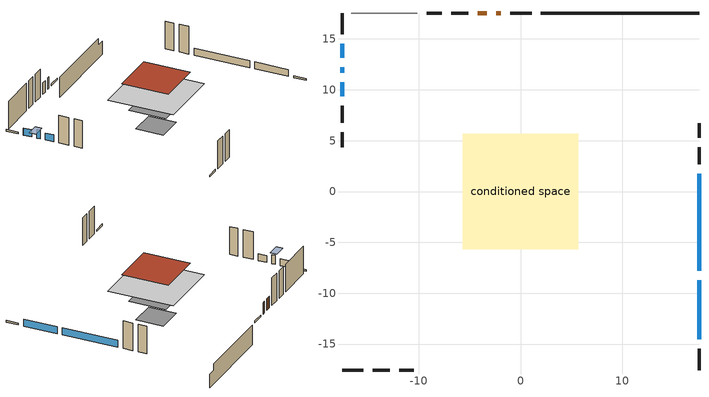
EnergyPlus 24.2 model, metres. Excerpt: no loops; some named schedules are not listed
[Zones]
conditioned space
 floor othersidecoefficients (Floor1 construction): -3.21,-3.21 -3.21,3.21 3.21,3.21 3.21,-3.21 z1.45
 floor adiabatic (AdiabaticFloorConstruction): -5.67,-5.67 -5.67,5.67 5.67,5.67 5.67,-5.67 z3.89
 floor foundation (Slab1 construction): -2.35,-2.35 -2.35,2.35 2.35,2.35 2.35,-2.35 z-2.06
 wall outside (RimJoist1 construction): 1.08,17.56 -1.01,17.56 / -17.56,-17.56 -15.47,-17.56 / -17.56,17.56 -17.56,15.47 / 17.56,-17.56 17.56,-15.47 z1.45:1.75
 wall outside (AdiabaticWallConstruction 1): -1.94,17.56 -2.41,17.56 / -3.33,17.56 -4.21,17.56 z1.45:3.48
 wall outside (AdiabaticWallConstruction): -17.56,14.54 -17.56,13.14 / 17.56,-14.54 17.56,-8.74 / -17.56,10.76 -17.56,9.36 / 17.56,-7.82 17.56,1.73 z1.45:2.67; -17.56,12.22 -17.56,11.68 z1.45:3.05
 wall outside (Wall1 construction): -5.14,17.56 -6.83,17.56 / -14.54,-17.56 -12.85,-17.56 / -17.56,8.43 -17.56,6.75 / 17.56,2.66 17.56,4.34 z1.45:6.33
 wall outside (Wall2 construction): -7.76,17.56 -9.2,17.56 / -11.92,-17.56 -10.48,-17.56 / -17.56,5.82 -17.56,4.37 / 17.56,5.27 17.56,6.72 z1.45:6.33
 wall foundation (FoundationWall1 construction): 2.01,17.56,-2.06 2.01,17.56,1.45 16,17.56,1.45 16,17.56,0.3 17.56,17.56,0.3 17.56,17.56,-2.06
 wall adiabatic (Wall3 construction): -10.13,17.56 -16.63,17.56 z1.45:6.33
 window (WindowConstruction): -17.56,14.54 -17.56,13.15 z1.45:2.67
 window (WindowConstruction 1): 17.56,-14.54 17.56,-8.74 z1.45:2.67
 window (WindowConstruction 4): -17.56,12.22 -17.56,11.68 z1.45:3.05
 window (WindowConstruction 2): -17.56,10.75 -17.56,9.36 z1.45:2.67
 window (WindowConstruction 3): 17.56,-7.82 17.56,1.73 z1.45:2.67
 door (Door): -1.94,17.56 -2.41,17.56 z1.45:3.48
 door (Door 1): -3.33,17.56 -4.21,17.56 z1.45:3.48
 ceiling adiabatic (AdiabaticFloorConstruction): 5.67,-5.67 5.67,5.67 -5.67,5.67 -5.67,-5.67 z3.89
 roof outside (Roof1 construction): -4.01,4.01 -4.01,-4.01 4.01,-4.01 4.01,4.01 z6.33
shading: -17.56,11.38 -17.56,12.52 -19.69,12.52 -19.69,11.38 z3.35
[Building]
Building 1: Terrain=Suburbs
[Site:Location]
Quebec Intl AP_QC: Latitude {deg}=46.8; Longitude {deg}=-71.38; Time Zone {hr}=-5; Elevation {m}=74; Keep Site Location Information=Yes
[Site:GroundTemperature:Shallow]
0.0108218, -2.24938, -2.43038, -1.3578, 2.94801, 7.23376, 10.9493, 13.303, 13.5029, 11.5886, 7.96783, 3.81355
[Site:WaterMainsTemperature]
Calculation Method=Schedule; Temperature Schedule=mains temperature schedule
[Material] Roughness=Rough; Thermal Absorptance=0.9
Name | Thickness {m} | Conductivity {W/m-K} | Density {kg/m3} | Specific Heat {J/kg-K} | Solar Absorptance | Visible Absorptance
asphalt or fiberglass shingles | 0.00635 | 0.162714 | 1121.4 | 1465.45 | 0.4 | 0.4
concrete 4.0 in. | 0.1016 | 1.803125 | 2242.8 | 837.4 | 0.7 | 0.7
concrete 8.0 in. | 0.2032 | 1.803125 | 2242.8 | 837.4 | 0.7 | 0.7
door material | 0.04445 | 0.053851 | 512.64 | 1214.23 | 0.7 | 0.7
exterior vertical ins | 0.0542606 | 0.029427 | 32.04 | 1214.23 | 0.7 | 0.7
floor covering | 0.0127 | 0.0433444 | 54.468 | 1339.84 | 0.6 | 0.6
floor rigid ins; roof rigid ins; wall rigid ins | 0.103632 | 0.029427 | 32.04 | 1214.23 | 0.7 | 0.7
floor rigid ins 1; wall rigid ins 2 | 0.512978 | 0.029427 | 32.04 | 1214.23 | 0.7 | 0.7
floor stud and cavity | 0.1397 | 0.153488 | 92.3553 | 1139.71 | 0.7 | 0.7
floor stud and cavity 1 | 0.1397 | 1.75129 | 37.0049 | 1207.88 | 0.7 | 0.7
furniture material conditioned space 1 | 0.1524 | 0.115458 | 640.8 | 1214.23 | 0.6 | 0.6
gypsum board | 0.0127 | 0.160291 | 801 | 837.4 | 0.6 | 0.6
gypsum board 1 | 0.0127 | 0.160291 | 801 | 837.4 | 0.7 | 0.7
osb sheathing 0.5 in. | 0.0127 | 0.115458 | 512.64 | 1214.23 | 0.7 | 0.7
osb sheathing 0.75 in. | 0.01905 | 0.115458 | 512.64 | 1214.23 | 0.7 | 0.7
osb sheathing 2.0 in. | 0.0508 | 0.115458 | 512.64 | 1214.23 | 0.7 | 0.7
rim joist rigid ins | 0.051816 | 0.029427 | 32.04 | 1214.23 | 0.7 | 0.7
rim joist stud and cavity | 0.0508 | 0.0283795 | 125.044 | 1163.47 | 0.6 | 0.6
roof stud and cavity | 0.2032 | 0.0828465 | 78.34581 | 1123.46 | 0.7 | 0.7
slab rigid ins | 0.0387967 | 0.029427 | 32.04 | 1214.23 | 0.7 | 0.7
wall rigid ins 1 | 0.103632 | 0.029427 | 32.04 | 1214.23 | 0.4 | 0.4
wall stud and cavity | 0.1397 | 0.424288 | 139.0536 | 1170.24 | 0.7 | 0.7
wall stud and cavity 1 | 0.1397 | 0.415402 | 139.0536 | 1170.24 | 0.7 | 0.7
wall stud and cavity 2 | 0.1397 | 0.279816 | 139.0536 | 1170.24 | 0.7 | 0.7
wall stud and cavity 3 | 0.0889 | 0.380278 | 52.3479 | 1209.89 | 0.7 | 0.7
wall stud and cavity 4 | 0.0889 | 0.391764 | 83.0341 | 1211.67 | 0.7 | 0.7
wood siding | 0.0254 | 0.102417 | 544.68 | 1172.36 | 0.4 | 0.4
wood siding 1; wood siding 2; wood siding 3 | 0.0254 | 0.102417 | 544.68 | 1172.36 | 0.7 | 0.7
[WindowMaterial:SimpleGlazingSystem]
Name | U-Factor {W/m2-K} | Solar Heat Gain Coefficient
WindowMaterial | 2.11051 | 0.47
WindowMaterial 1 | 1.947554 | 0.57
WindowMaterial 2 | 2.0543 | 0.53
WindowMaterial 3 | 2.01626 | 0.52
[Construction]
AdiabaticFloorConstruction: floor stud and cavity 1, floor rigid ins 1, osb sheathing 0.75 in., floor covering
AdiabaticWallConstruction: wood siding 2, wall rigid ins 2, wall stud and cavity 3, gypsum board
AdiabaticWallConstruction 1: wood siding 3, wall rigid ins 2, wall stud and cavity 3, gypsum board
Door; Door 1: door material
Floor1 construction: floor stud and cavity, floor rigid ins, osb sheathing 0.75 in., floor covering
FoundationWall1 construction: concrete 8.0 in., gypsum board 1
furniture construction conditioned space 1: furniture material conditioned space 1
PartitionWallConstruction: gypsum board, wall stud and cavity 4, gypsum board
RimJoist1 construction: wood siding 1, rim joist rigid ins, osb sheathing 2.0 in., rim joist stud and cavity
Roof1 construction: asphalt or fiberglass shingles, roof rigid ins, osb sheathing 0.75 in., roof stud and cavity, gypsum board
Slab1 construction: slab rigid ins, concrete 4.0 in.
Wall1 construction: wood siding, wall rigid ins, osb sheathing 0.5 in., wall stud and cavity, gypsum board
Wall2 construction: wood siding, wall rigid ins, osb sheathing 0.5 in., wall stud and cavity 1, gypsum board
Wall3 construction: wall rigid ins 1, osb sheathing 0.5 in., wall stud and cavity 2, gypsum board
WindowConstruction; WindowConstruction 2: WindowMaterial
WindowConstruction 1: WindowMaterial 1
WindowConstruction 3: WindowMaterial 2
WindowConstruction 4: WindowMaterial 3
[Zone]
conditioned space: Multiplier=1; Volume {m3}=436.9; Part of Total Floor Area=Yes
[Space]
conditioned space 1: Zone=conditioned space; Volume {m3}=436.9
[SurfaceProperty:OtherSideCoefficients]
other non-freezing space: Combined Convective/Radiative Film Coefficient {W/m2-K}=8.35; Constant Temperature Coefficient=1; External Dry-Bulb Temperature Coefficient=0; Ground Temperature Coefficient=0; Wind Speed Coefficient=0; Zone Air Temperature Coefficient=0; Constant Temperature Schedule=other non-freezing space; Previous Other Side Temperature Coefficient=0
[SurfaceProperty:ExposedFoundationPerimeter]
Slab1: Exposed Perimeter Calculation Method=TotalExposedPerimeter; Total Exposed Perimeter {m}=15.545
[InternalMass] Zone or ZoneList=conditioned space; Space or SpaceList=conditioned space 1
Name | Construction | Surface Area {m2}
furniture mass conditioned space 1 | furniture construction conditioned space 1 | 76.7718
partition wall mass | PartitionWallConstruction | 191.929
[Lights]
interior lighting: Zone or ZoneList or Space or SpaceList=conditioned space 1; Schedule=interior lighting schedule; Design Level Calculation Method=LightingLevel; Lighting Level {W}=343.2; Return Air Fraction=0; Fraction Radiant=0.6; Fraction Visible=0.2; Fraction Replaceable=1
[People]
occupants: Zone or ZoneList or Space or SpaceList=conditioned space 1; Number of People Schedule=occupants schedule; Number of People Calculation Method=People; Number of People=3; Fraction Radiant=0.314171; Sensible Heat Fraction=0.56303; Activity Level Schedule=occupants activity schedule; Carbon Dioxide Generation Rate {m3/s-W}=0; Enable ASHRAE 55 Comfort Warnings=No; Mean Radiant Temperature Calculation Type=EnclosureAveraged
[ElectricEquipment] Zone or ZoneList or Space or SpaceList=conditioned space 1; Design Level Calculation Method=EquipmentLevel
Name | Schedule | Design Level {W} | Fraction Latent | Fraction Radiant | Fraction Lost
clothes dryer | clothes dryer schedule | 140.772 | 0.015 | 0.081 | 0.85
clothes washer | clothes washer schedule | 32.1985 | 0.03 | 0.162 | 0.7
cooking range | cooking range schedule | 208.969 | 0.08 | 0.432 | 0.2
dishwasher | dishwasher schedule | 66.8632 | 0.3 | 0.18 | 0.4
fridge | fridge schedule | 72.9452 | 0 | 0.6 | 0
mech vent house fan | mech vent house fan schedule | 20.8667 | 0 | 0 | 0.522764
mech vent house fan cfis | mech vent house fan cfis schedule | 0 | 0 | 0 | 0
mech vent range fan 0 | mech vent range fan 0 schedule | 57 | 0 | 0 | 1
misc plug loads | misc plug loads schedule | 494.7 | 0.045 | 0.513 | 0.1
whole house fan | Always On Discrete | 0 | 0 | 0 | 1
[OtherEquipment] Zone or ZoneList or Space or SpaceList=conditioned space 1; Design Level Calculation Method=EquipmentLevel
Name | Fuel Type | Schedule | Design Level {W} | Fraction Latent | Fraction Radiant | Fraction Lost
clothes dryer 1 | Electricity | clothes dryer schedule | 0 | 0.015 | 0.081 | 0.85
cooking range 1 | Electricity | cooking range schedule | 0 | 0.08 | 0.432 | 0.2
general water use latent | None | general water use schedule | 59.3978 | 1 | 0 | 0
general water use sensible | None | general water use schedule | -58.539 | 0 | 0.6 | 0
mech vent house fan latent load | None | Always On Discrete | 0 | 1 | 0 | 0
mech vent house fan sensible load | None | Always On Discrete | 0 | 0 | 0 | 0
water heater energy adjustment1 | Electricity | Always On Discrete | 0.01 | 0 | 0 | 1
[ZoneInfiltration:DesignFlowRate] Zone or ZoneList or Space or SpaceList=conditioned space 1; Schedule=Always On Discrete; Design Flow Rate Calculation Method=Flow/Zone; Design Flow Rate {m3/s}=0
infil flow; natural vent flow; whole house fan flow
[ZoneControl:Thermostat]
conditioned space Thermostat: Zone or ZoneList=conditioned space; Control Type Schedule=conditioned space Thermostat Schedule; Control 1=conditioned space temperature setpoint; Temperature Difference Between Cutout And Setpoint {deltaC}=0
[ZoneHVAC:Baseboard:Convective:Electric]
electric baseboard: Availability Schedule=Always On Discrete; Heating Design Capacity {W}=6010.59; Efficiency=1
[Zone equipment]
conditioned space: electric baseboard
[Foundation:Kiva]
Foundation Kiva 1: Initial Indoor Air Temperature {C}=18; Wall Height Above Grade {m}=1.44999; Wall Depth Below Slab {m}=0.2032; Custom Block Material Name 1=exterior vertical ins; Custom Block Depth 1 {m}=3.50999; Custom Block X Position 1 {m}=0.2159; Custom Block Z Position 1 {m}=0
[Foundation:Kiva:Settings]
Soil Conductivity {W/m-K}=0.849921; Soil Density {kg/m3}=1842.3; Soil Specific Heat {J/kg-K}=418.7; Ground Solar Absorptivity=0.9; Ground Thermal Absorptivity=0.9; Ground Surface Roughness {m}=0.03; Far-Field Width {m}=40; Deep-Ground Boundary Condition=ZeroFlux; Deep-Ground Depth {m}=40; Minimum Cell Dimension {m}=0.2; Maximum Cell Growth Coefficient=3; Simulation Timestep=Timestep
[Exterior:Lights]
exterior lighting: Schedule=exterior lighting schedule; Design Level {W}=75.6
[EnergyManagementSystem:GlobalVariable]
infil_program_Qfan
infil_program_Qinf
natural_vent_program_Qnv
natural_vent_program_Qwhf
[EnergyManagementSystem:Sensor]
Name | Output:Variable or Output:Meter Index Key | Output:Variable or Output:Meter
airflow_gain | infil flow | Infiltration Sensible Heat Gain Energy
airflow_gain_1 | natural vent flow | Infiltration Sensible Heat Gain Energy
airflow_gain_2 | whole house fan flow | Infiltration Sensible Heat Gain Energy
airflow_loss | infil flow | Infiltration Sensible Heat Loss Energy
airflow_loss_1 | natural vent flow | Infiltration Sensible Heat Loss Energy
airflow_loss_2 | whole house fan flow | Infiltration Sensible Heat Loss Energy
clg_load_cond |  | Cooling:EnergyTransfer:Zone:CONDITIONED SPACE
clg_sp_s; clg_sp_s_1 | cooling setpoint | Schedule Value
clothes_dryer_exhaust_0_sch_s | clothes dryer exhaust 0 schedule | Schedule Value
conditioned_space_clg_unmet_s | conditioned space | Zone Cooling Setpoint Not Met Time
conditioned_space_htg_unmet_s | conditioned space | Zone Heating Setpoint Not Met Time
cool_season | cooling season schedule | Schedule Value
fridge_tin_s | conditioned space | Zone Mean Air Temperature
htg_load_cond |  | Heating:EnergyTransfer:Zone:CONDITIONED SPACE
htg_sp_s; htg_sp_s_1 | heating setpoint | Schedule Value
ig_ee_conv | clothes dryer | Electric Equipment Convective Heating Energy
ig_ee_conv_2 | cooking range | Electric Equipment Convective Heating Energy
ig_ee_conv_4 | fridge | Electric Equipment Convective Heating Energy
ig_ee_conv_5 | misc plug loads | Electric Equipment Convective Heating Energy
ig_ee_conv_6 | whole house fan | Electric Equipment Convective Heating Energy
ig_ee_rad | clothes dryer | Electric Equipment Radiant Heating Energy
ig_ee_rad_2 | cooking range | Electric Equipment Radiant Heating Energy
ig_ee_rad_4 | fridge | Electric Equipment Radiant Heating Energy
ig_ee_rad_5 | misc plug loads | Electric Equipment Radiant Heating Energy
ig_ee_rad_6 | whole house fan | Electric Equipment Radiant Heating Energy
ig_lgt_conv | interior lighting | Lights Convective Heating Energy
ig_lgt_rad | interior lighting | Lights Radiant Heating Energy
ig_lgt_vis | interior lighting | Lights Visible Radiation Heating Energy
ig_oe_conv | clothes dryer 1 | Other Equipment Convective Heating Energy
ig_oe_conv_1 | cooking range 1 | Other Equipment Convective Heating Energy
ig_oe_conv_2 | general water use latent | Other Equipment Convective Heating Energy
ig_oe_conv_3 | general water use sensible | Other Equipment Convective Heating Energy
ig_oe_conv_4 | water heater energy adjustment1 | Other Equipment Convective Heating Energy
ig_oe_rad | clothes dryer 1 | Other Equipment Radiant Heating Energy
ig_oe_rad_1 | cooking range 1 | Other Equipment Radiant Heating Energy
ig_oe_rad_2 | general water use latent | Other Equipment Radiant Heating Energy
ig_oe_rad_3 | general water use sensible | Other Equipment Radiant Heating Energy
ig_oe_rad_4 | water heater energy adjustment1 | Other Equipment Radiant Heating Energy
ig_ppl_conv | occupants | People Convective Heating Energy
ig_ppl_rad | occupants | People Radiant Heating Energy
im_conv | furniture mass conditioned space 1 | Surface Inside Face Convection Heat Gain Energy
im_conv_1 | partition wall mass | Surface Inside Face Convection Heat Gain Energy
im_ig | furniture mass conditioned space 1 | Surface Inside Face Internal Gains Radiation Heat Gain Energy
im_ig_1 | partition wall mass | Surface Inside Face Internal Gains Radiation Heat Gain Energy
im_lgt | furniture mass conditioned space 1 | Surface Inside Face Lights Radiation Heat Gain Energy
im_lgt_1 | partition wall mass | Surface Inside Face Lights Radiation Heat Gain Energy
im_sol | furniture mass conditioned space 1 | Surface Inside Face Solar Radiation Heat Gain Energy
im_sol_1 | partition wall mass | Surface Inside Face Solar Radiation Heat Gain Energy
im_surf | furniture mass conditioned space 1 | Surface Inside Face Net Surface Thermal Radiation Heat Gain Energy
im_surf_1 | partition wall mass | Surface Inside Face Net Surface Thermal Radiation Heat Gain Energy
mech_vent_range_fan_0_sch_s | mech vent range fan 0 schedule | Schedule Value
mv_conv | mech vent house fan | Electric Equipment Convective Heating Energy
mv_conv_1 | mech vent house fan cfis | Electric Equipment Convective Heating Energy
mv_conv_2 | mech vent range fan 0 | Electric Equipment Convective Heating Energy
mv_conv_3 | mech vent house fan latent load | Other Equipment Convective Heating Energy
mv_conv_4 | mech vent house fan sensible load | Other Equipment Convective Heating Energy
mv_rad | mech vent house fan | Electric Equipment Radiant Heating Energy
mv_rad_1 | mech vent house fan cfis | Electric Equipment Radiant Heating Energy
mv_rad_2 | mech vent range fan 0 | Electric Equipment Radiant Heating Energy
mv_rad_3 | mech vent house fan latent load | Other Equipment Radiant Heating Energy
mv_rad_4 | mech vent house fan sensible load | Other Equipment Radiant Heating Energy
natural_vent_s | natural vent schedule | Schedule Value
oa_temp |  | Site Outdoor Air Drybulb Temperature
out_pb_s |  | Site Outdoor Air Barometric Pressure
out_wt_s |  | Site Outdoor Air Humidity Ratio
site_vw_s |  | Site Wind Speed
ss_back_out | Window1 | Surface Window Shortwave from Zone Back Out Window Heat Transfer Rate
ss_back_out_1 | Window3 | Surface Window Shortwave from Zone Back Out Window Heat Transfer Rate
ss_back_out_2 | Window4 | Surface Window Shortwave from Zone Back Out Window Heat Transfer Rate
ss_back_out_3 | Window5 | Surface Window Shortwave from Zone Back Out Window Heat Transfer Rate
ss_back_out_4 | Window7 | Surface Window Shortwave from Zone Back Out Window Heat Transfer Rate
ss_conv | Door1 | Surface Inside Face Convection Heat Gain Energy
ss_conv_1 | Door2 | Surface Inside Face Convection Heat Gain Energy
ss_conv_2 | Window1 | Surface Inside Face Convection Heat Gain Energy
ss_conv_3 | Window3 | Surface Inside Face Convection Heat Gain Energy
ss_conv_4 | Window4 | Surface Inside Face Convection Heat Gain Energy
ss_conv_5 | Window5 | Surface Inside Face Convection Heat Gain Energy
ss_conv_6 | Window7 | Surface Inside Face Convection Heat Gain Energy
ss_ig | Door1 | Surface Inside Face Internal Gains Radiation Heat Gain Energy
ss_ig_1 | Door2 | Surface Inside Face Internal Gains Radiation Heat Gain Energy
ss_ig_2 | Window1 | Surface Inside Face Internal Gains Radiation Heat Gain Energy
ss_ig_3 | Window3 | Surface Inside Face Internal Gains Radiation Heat Gain Energy
ss_ig_4 | Window4 | Surface Inside Face Internal Gains Radiation Heat Gain Energy
ss_ig_5 | Window5 | Surface Inside Face Internal Gains Radiation Heat Gain Energy
ss_ig_6 | Window7 | Surface Inside Face Internal Gains Radiation Heat Gain Energy
ss_lgt | Door1 | Surface Inside Face Lights Radiation Heat Gain Energy
ss_lgt_1 | Door2 | Surface Inside Face Lights Radiation Heat Gain Energy
ss_sol | Door1 | Surface Inside Face Solar Radiation Heat Gain Energy
ss_sol_1 | Door2 | Surface Inside Face Solar Radiation Heat Gain Energy
ss_surf | Door1 | Surface Inside Face Net Surface Thermal Radiation Heat Gain Energy
ss_surf_1 | Door2 | Surface Inside Face Net Surface Thermal Radiation Heat Gain Energy
ss_surf_2 | Window1 | Surface Inside Face Net Surface Thermal Radiation Heat Gain Energy
ss_surf_3 | Window3 | Surface Inside Face Net Surface Thermal Radiation Heat Gain Energy
ss_surf_4 | Window4 | Surface Inside Face Net Surface Thermal Radiation Heat Gain Energy
ss_surf_5 | Window5 | Surface Inside Face Net Surface Thermal Radiation Heat Gain Energy
ss_surf_6 | Window7 | Surface Inside Face Net Surface Thermal Radiation Heat Gain Energy
ss_trans_in | Window1 | Surface Window Transmitted Solar Radiation Rate
ss_trans_in_1 | Window3 | Surface Window Transmitted Solar Radiation Rate
ss_trans_in_2 | Window4 | Surface Window Transmitted Solar Radiation Rate
ss_trans_in_3 | Window5 | Surface Window Transmitted Solar Radiation Rate
ss_trans_in_4 | Window7 | Surface Window Transmitted Solar Radiation Rate
ss_trans_out | Window1 | Surface Inside Face Initial Transmitted Diffuse Transmitted Out Window Solar Radiation Rate
ss_trans_out_1 | Window3 | Surface Inside Face Initial Transmitted Diffuse Transmitted Out Window Solar Radiation Rate
ss_trans_out_2 | Window4 | Surface Inside Face Initial Transmitted Diffuse Transmitted Out Window Solar Radiation Rate
ss_trans_out_3 | Window5 | Surface Inside Face Initial Transmitted Diffuse Transmitted Out Window Solar Radiation Rate
ss_trans_out_4 | Window7 | Surface Inside Face Initial Transmitted Diffuse Transmitted Out Window Solar Radiation Rate
s_conv | Floor1 | Surface Inside Face Convection Heat Gain Energy
s_conv_1 | FoundationWall1 | Surface Inside Face Convection Heat Gain Energy
s_conv_10 | Wall1:0 | Surface Inside Face Convection Heat Gain Energy
s_conv_11 | Wall1:180 | Surface Inside Face Convection Heat Gain Energy
s_conv_12 | Wall1:270 | Surface Inside Face Convection Heat Gain Energy
s_conv_13 | Wall1:90 | Surface Inside Face Convection Heat Gain Energy
s_conv_14 | Wall2:0 | Surface Inside Face Convection Heat Gain Energy
s_conv_15 | Wall2:180 | Surface Inside Face Convection Heat Gain Energy
s_conv_16 | Wall2:270 | Surface Inside Face Convection Heat Gain Energy
s_conv_17 | Wall2:90 | Surface Inside Face Convection Heat Gain Energy
s_conv_18 | Wall3 | Surface Inside Face Convection Heat Gain Energy
s_conv_2 | inferred conditioned ceiling | Surface Inside Face Convection Heat Gain Energy
s_conv_3 | inferred conditioned floor | Surface Inside Face Convection Heat Gain Energy
s_conv_4 | RimJoist1:0 | Surface Inside Face Convection Heat Gain Energy
s_conv_5 | RimJoist1:180 | Surface Inside Face Convection Heat Gain Energy
s_conv_6 | RimJoist1:270 | Surface Inside Face Convection Heat Gain Energy
s_conv_7 | RimJoist1:90 | Surface Inside Face Convection Heat Gain Energy
s_conv_8 | Roof1 | Surface Inside Face Convection Heat Gain Energy
s_conv_9 | Slab1 | Surface Inside Face Convection Heat Gain Energy
s_ig | Floor1 | Surface Inside Face Internal Gains Radiation Heat Gain Energy
s_ig_1 | FoundationWall1 | Surface Inside Face Internal Gains Radiation Heat Gain Energy
s_ig_10 | Wall1:0 | Surface Inside Face Internal Gains Radiation Heat Gain Energy
s_ig_11 | Wall1:180 | Surface Inside Face Internal Gains Radiation Heat Gain Energy
s_ig_12 | Wall1:270 | Surface Inside Face Internal Gains Radiation Heat Gain Energy
s_ig_13 | Wall1:90 | Surface Inside Face Internal Gains Radiation Heat Gain Energy
s_ig_14 | Wall2:0 | Surface Inside Face Internal Gains Radiation Heat Gain Energy
s_ig_15 | Wall2:180 | Surface Inside Face Internal Gains Radiation Heat Gain Energy
s_ig_16 | Wall2:270 | Surface Inside Face Internal Gains Radiation Heat Gain Energy
s_ig_17 | Wall2:90 | Surface Inside Face Internal Gains Radiation Heat Gain Energy
s_ig_18 | Wall3 | Surface Inside Face Internal Gains Radiation Heat Gain Energy
s_ig_2 | inferred conditioned ceiling | Surface Inside Face Internal Gains Radiation Heat Gain Energy
s_ig_3 | inferred conditioned floor | Surface Inside Face Internal Gains Radiation Heat Gain Energy
s_ig_4 | RimJoist1:0 | Surface Inside Face Internal Gains Radiation Heat Gain Energy
s_ig_5 | RimJoist1:180 | Surface Inside Face Internal Gains Radiation Heat Gain Energy
s_ig_6 | RimJoist1:270 | Surface Inside Face Internal Gains Radiation Heat Gain Energy
s_ig_7 | RimJoist1:90 | Surface Inside Face Internal Gains Radiation Heat Gain Energy
s_ig_8 | Roof1 | Surface Inside Face Internal Gains Radiation Heat Gain Energy
s_ig_9 | Slab1 | Surface Inside Face Internal Gains Radiation Heat Gain Energy
s_lgt | Floor1 | Surface Inside Face Lights Radiation Heat Gain Energy
s_lgt_1 | FoundationWall1 | Surface Inside Face Lights Radiation Heat Gain Energy
s_lgt_10 | Wall1:0 | Surface Inside Face Lights Radiation Heat Gain Energy
s_lgt_11 | Wall1:180 | Surface Inside Face Lights Radiation Heat Gain Energy
s_lgt_12 | Wall1:270 | Surface Inside Face Lights Radiation Heat Gain Energy
s_lgt_13 | Wall1:90 | Surface Inside Face Lights Radiation Heat Gain Energy
s_lgt_14 | Wall2:0 | Surface Inside Face Lights Radiation Heat Gain Energy
s_lgt_15 | Wall2:180 | Surface Inside Face Lights Radiation Heat Gain Energy
s_lgt_16 | Wall2:270 | Surface Inside Face Lights Radiation Heat Gain Energy
s_lgt_17 | Wall2:90 | Surface Inside Face Lights Radiation Heat Gain Energy
s_lgt_18 | Wall3 | Surface Inside Face Lights Radiation Heat Gain Energy
s_lgt_2 | inferred conditioned ceiling | Surface Inside Face Lights Radiation Heat Gain Energy
s_lgt_3 | inferred conditioned floor | Surface Inside Face Lights Radiation Heat Gain Energy
s_lgt_4 | RimJoist1:0 | Surface Inside Face Lights Radiation Heat Gain Energy
s_lgt_5 | RimJoist1:180 | Surface Inside Face Lights Radiation Heat Gain Energy
s_lgt_6 | RimJoist1:270 | Surface Inside Face Lights Radiation Heat Gain Energy
s_lgt_7 | RimJoist1:90 | Surface Inside Face Lights Radiation Heat Gain Energy
s_lgt_8 | Roof1 | Surface Inside Face Lights Radiation Heat Gain Energy
s_lgt_9 | Slab1 | Surface Inside Face Lights Radiation Heat Gain Energy
s_sol | Floor1 | Surface Inside Face Solar Radiation Heat Gain Energy
s_sol_1 | FoundationWall1 | Surface Inside Face Solar Radiation Heat Gain Energy
s_sol_10 | Wall1:0 | Surface Inside Face Solar Radiation Heat Gain Energy
s_sol_11 | Wall1:180 | Surface Inside Face Solar Radiation Heat Gain Energy
s_sol_12 | Wall1:270 | Surface Inside Face Solar Radiation Heat Gain Energy
s_sol_13 | Wall1:90 | Surface Inside Face Solar Radiation Heat Gain Energy
s_sol_14 | Wall2:0 | Surface Inside Face Solar Radiation Heat Gain Energy
s_sol_15 | Wall2:180 | Surface Inside Face Solar Radiation Heat Gain Energy
s_sol_16 | Wall2:270 | Surface Inside Face Solar Radiation Heat Gain Energy
s_sol_17 | Wall2:90 | Surface Inside Face Solar Radiation Heat Gain Energy
s_sol_18 | Wall3 | Surface Inside Face Solar Radiation Heat Gain Energy
s_sol_2 | inferred conditioned ceiling | Surface Inside Face Solar Radiation Heat Gain Energy
s_sol_3 | inferred conditioned floor | Surface Inside Face Solar Radiation Heat Gain Energy
s_sol_4 | RimJoist1:0 | Surface Inside Face Solar Radiation Heat Gain Energy
s_sol_5 | RimJoist1:180 | Surface Inside Face Solar Radiation Heat Gain Energy
s_sol_6 | RimJoist1:270 | Surface Inside Face Solar Radiation Heat Gain Energy
s_sol_7 | RimJoist1:90 | Surface Inside Face Solar Radiation Heat Gain Energy
s_sol_8 | Roof1 | Surface Inside Face Solar Radiation Heat Gain Energy
s_sol_9 | Slab1 | Surface Inside Face Solar Radiation Heat Gain Energy
s_surf | Floor1 | Surface Inside Face Net Surface Thermal Radiation Heat Gain Energy
s_surf_1 | FoundationWall1 | Surface Inside Face Net Surface Thermal Radiation Heat Gain Energy
s_surf_10 | Wall1:0 | Surface Inside Face Net Surface Thermal Radiation Heat Gain Energy
s_surf_11 | Wall1:180 | Surface Inside Face Net Surface Thermal Radiation Heat Gain Energy
s_surf_12 | Wall1:270 | Surface Inside Face Net Surface Thermal Radiation Heat Gain Energy
s_surf_13 | Wall1:90 | Surface Inside Face Net Surface Thermal Radiation Heat Gain Energy
